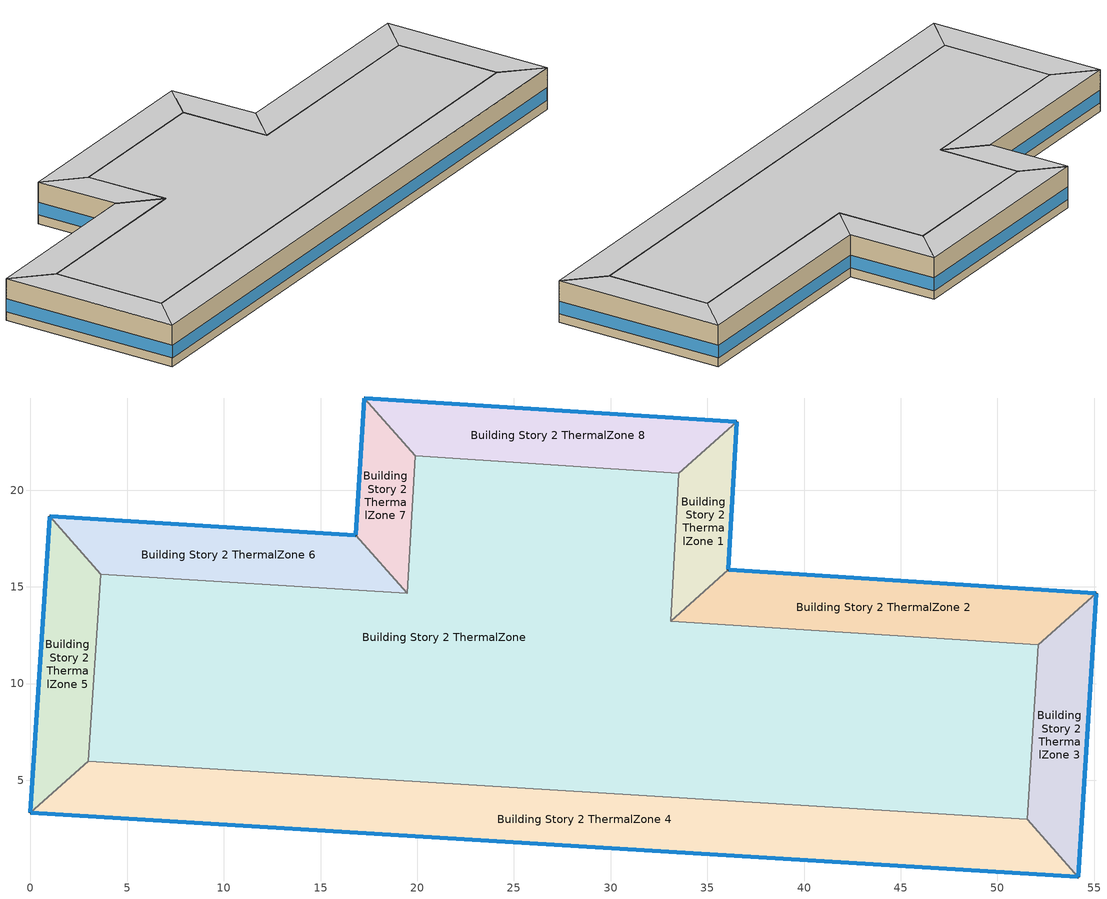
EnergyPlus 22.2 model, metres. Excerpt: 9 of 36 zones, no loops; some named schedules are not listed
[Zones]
Building Story 2 ThermalZone
 floor adiabatic (Typical Interior Ceiling): 33.52,20.89 33.1,13.23 52.1,12.02 51.53,3 3,5.98 3.65,15.65 19.48,14.66 19.9,21.77 z3.6
 wall adiabatic (Typical Interior Wall): 33.1,13.23 33.52,20.89 19.9,21.77 19.48,14.66 3.65,15.65 3,5.98 51.53,3 52.1,12.02 33.1,13.23 z3.6:7.2
 ceiling adiabatic (Typical Interior Floor): 19.9,21.77 19.48,14.66 3.65,15.65 3,5.98 51.53,3 52.1,12.02 33.1,13.23 33.52,20.89 z7.2
Building Story 2 ThermalZone 1
 floor adiabatic (Typical Interior Ceiling): 36.51,23.54 36.09,15.88 33.1,13.23 33.52,20.89 z3.6
 wall outside (Typical Insulated Steel Framed Exterior Wall R-12.99): 36.09,15.88 36.51,23.54 z3.6:7.2
 wall adiabatic (Typical Interior Wall): 36.51,23.54 33.52,20.89 33.1,13.23 36.09,15.88 z3.6:7.2
 window (U 0.55 SHGC 0.25): 36.09,15.91 36.51,23.52 z4.36:5.45
 ceiling adiabatic (Typical Interior Floor): 33.52,20.89 33.1,13.23 36.09,15.88 36.51,23.54 z7.2
Building Story 2 ThermalZone 2
 floor adiabatic (Typical Interior Ceiling): 36.09,15.88 55.1,14.66 52.1,12.02 33.1,13.23 z3.6
 wall outside (Typical Insulated Steel Framed Exterior Wall R-12.99): 55.1,14.66 36.09,15.88 z3.6:7.2
 wall adiabatic (Typical Interior Wall): 36.09,15.88 33.1,13.23 52.1,12.02 55.1,14.66 z3.6:7.2
 window (U 0.55 SHGC 0.25): 55.07,14.66 36.12,15.88 z4.36:5.44
 ceiling adiabatic (Typical Interior Floor): 33.1,13.23 52.1,12.02 55.1,14.66 36.09,15.88 z7.2
Building Story 2 ThermalZone 3
 floor adiabatic (Typical Interior Ceiling): 55.1,14.66 54.18,0 51.53,3 52.1,12.02 z3.6
 wall outside (Typical Insulated Steel Framed Exterior Wall R-12.99): 54.18,0 55.1,14.66 z3.6:7.2
 wall adiabatic (Typical Interior Wall): 55.1,14.66 52.1,12.02 51.53,3 54.18,0 z3.6:7.2
 window (U 0.55 SHGC 0.25): 54.18,0.03 55.1,14.63 z4.36:5.45
 ceiling adiabatic (Typical Interior Floor): 52.1,12.02 51.53,3 54.18,0 55.1,14.66 z7.2
Building Story 2 ThermalZone 4
 floor adiabatic (Typical Interior Ceiling): 54.18,0 0,3.33 3,5.98 51.53,3 z3.6
 wall outside (Typical Insulated Steel Framed Exterior Wall R-12.99): 0,3.33 54.18,0 z3.6:7.2
 wall adiabatic (Typical Interior Wall): 54.18,0 51.53,3 3,5.98 0,3.33 z3.6:7.2
 window (U 0.55 SHGC 0.25): 0.03,3.33 54.15,0 z4.36:5.44
 ceiling adiabatic (Typical Interior Floor): 51.53,3 3,5.98 0,3.33 54.18,0 z7.2
Building Story 2 ThermalZone 5
 floor adiabatic (Typical Interior Ceiling): 0,3.33 1,18.66 3.65,15.65 3,5.98 z3.6
 wall outside (Typical Insulated Steel Framed Exterior Wall R-12.99): 1,18.66 0,3.33 z3.6:7.2
 wall adiabatic (Typical Interior Wall): 0,3.33 3,5.98 3.65,15.65 1,18.66 z3.6:7.2
 window (U 0.55 SHGC 0.25): 1,18.63 0,3.36 z4.36:5.45
 ceiling adiabatic (Typical Interior Floor): 3,5.98 3.65,15.65 1,18.66 0,3.33 z7.2
Building Story 2 ThermalZone 6
 floor adiabatic (Typical Interior Ceiling): 1,18.66 16.83,17.66 19.48,14.66 3.65,15.65 z3.6
 wall outside (Typical Insulated Steel Framed Exterior Wall R-12.99): 16.83,17.66 1,18.66 z3.6:7.2
 wall adiabatic (Typical Interior Wall): 1,18.66 3.65,15.65 19.48,14.66 16.83,17.66 z3.6:7.2
 window (U 0.55 SHGC 0.25): 16.81,17.66 1.03,18.66 z4.36:5.45
 ceiling adiabatic (Typical Interior Ceiling): 3.65,15.65 19.48,14.66 16.83,17.66 1,18.66 z7.2
Building Story 2 ThermalZone 7
 floor adiabatic (Typical Interior Floor): 16.83,17.66 17.25,24.77 19.9,21.77 19.48,14.66 z3.6
 wall outside (Typical Insulated Steel Framed Exterior Wall R-12.99): 17.25,24.77 16.83,17.66 z3.6:7.2
 wall adiabatic (Typical Interior Wall): 16.83,17.66 19.48,14.66 19.9,21.77 17.25,24.77 z3.6:7.2
 window (U 0.55 SHGC 0.25): 17.25,24.74 16.83,17.68 z4.36:5.45
 ceiling adiabatic (Typical Interior Ceiling): 19.48,14.66 19.9,21.77 17.25,24.77 16.83,17.66 z7.2
Building Story 2 ThermalZone 8
 floor adiabatic (Typical Interior Floor): 17.25,24.77 36.51,23.54 33.52,20.89 19.9,21.77 z3.6
 wall outside (Typical Insulated Steel Framed Exterior Wall R-12.99): 36.51,23.54 17.25,24.77 z3.6:7.2
 wall adiabatic (Typical Interior Wall): 17.25,24.77 19.9,21.77 33.52,20.89 36.51,23.54 z3.6:7.2
 window (U 0.55 SHGC 0.25): 36.48,23.55 17.28,24.76 z4.36:5.44
 ceiling adiabatic (Typical Interior Ceiling): 19.9,21.77 33.52,20.89 36.51,23.54 17.25,24.77 z7.2
[Building]
bld_11: Terrain=City
[Site:Location]
Jack Northrop Fld H_CA_USA: Latitude {deg}=41.31223; Longitude {deg}=-105.583; Time Zone {hr}=-8; Elevation {m}=21
[Site:GroundTemperature:FCfactorMethod]
January Ground Temperature {C}=18.8; February Ground Temperature {C}=14.3; March Ground Temperature {C}=13.6; April Ground Temperature {C}=13.2; May Ground Temperature {C}=13.3; June Ground Temperature {C}=12.6; July Ground Temperature {C}=15.3; August Ground Temperature {C}=15.6; September Ground Temperature {C}=17.7; October Ground Temperature {C}=19.4; November Ground Temperature {C}=19.7; December Ground Temperature {C}=18.5
[Site:WaterMainsTemperature]
Calculation Method=Correlation; Annual Average Outdoor Air Temperature {C}=8.96667; Maximum Difference In Monthly Average Outdoor Air Temperatures {deltaC}=26.2
[SizingPeriod:DesignDay] Day of Month=21; Dry-Bulb Temperature Range Modifier Type=DefaultMultipliers; Humidity Condition Type=Wetbulb; Barometric Pressure {Pa}=98769; Rain Indicator=No; Snow Indicator=No; Daylight Saving Time Indicator=No; Begin Environment Reset Mode=FullResetAtBeginEnvironment
Name | Month | Day Type | Maximum Dry-Bulb Temperature {C} | Daily Dry-Bulb Temperature Range {deltaC} | Wetbulb or DewPoint at Maximum Dry-Bulb {C} | Wind Speed {m/s} | Wind Direction {deg} | Solar Model Indicator | ASHRAE Clear Sky Optical Depth for Beam Irradiance (taub) | ASHRAE Clear Sky Optical Depth for Diffuse Irradiance (taud) | Sky Clearness
Buffalo Niagara Intl Ap Ann Clg .4% Condns DB=>MWB 1 | 7 | SummerDesignDay | 30.3 | 9.3 | 21.8 | 5.7 | 240 | ASHRAETau | 0.462 | 2.001
Buffalo Niagara Intl Ap Ann Clg .4% Condns WB=>MDB 1 | 7 | SummerDesignDay | 27.8 | 9.3 | 23.8 | 5.7 | 240 | ASHRAETau | 0.462 | 2.001
Buffalo Niagara Intl Ap Ann Htg 99.6% Condns DB 1 | 1 | WinterDesignDay | -16.3 | 0 | -16.3 | 5.1 | 270 | ASHRAEClearSky |  |  | 0
[Material] Thermal Absorptance=0.9; Solar Absorptance=0.7
Name | Roughness | Thickness {m} | Conductivity {W/m-K} | Density {kg/m3} | Specific Heat {J/kg-K} | Visible Absorptance
100mm Normalweight concrete floor | MediumRough | 0.1016 | 2.31045 | 2322 | 832.557 | 0.7
25mm Stucco | Smooth | 0.0254 | 0.72 | 1856 | 840 | 0.7
5/8 in. Gypsum Board | MediumSmooth | 0.0159 | 0.16 | 800 | 1090 | 0.7
G01 13mm gypsum board | Smooth | 0.0127 | 0.160031 | 800.001 | 1090.73 | 0.5
Std Wood 6inch 1; Std Wood 6inch 2 | MediumSmooth | 0.15 | 0.12 | 540 | 1210 | 0.7
[Material:NoMass] Roughness=Smooth; Thermal Absorptance=0.9; Solar Absorptance=0.7
Name | Thermal Resistance {m2-K/W} | Visible Absorptance
CP02 CARPET PAD | 0.21648 | 0.8
Typical Insulation R-10.81 | 1.90342 | 0.7
[WindowMaterial:Gas]
Gap_1_W_0_0032: Gas Type=Air; Thickness {m}=0.0032
[WindowMaterial:Glazing] Optical Data Type=SpectralAverage; Infrared Transmittance at Normal Incidence=0; Back Side Infrared Hemispherical Emissivity=0.84; Conductivity {W/m-K}=1; Dirt Correction Factor for Solar and Visible Transmittance=1; Solar Diffusing=No
Name | Thickness {m} | Solar Transmittance at Normal Incidence | Front Side Solar Reflectance at Normal Incidence | Back Side Solar Reflectance at Normal Incidence | Visible Transmittance at Normal Incidence | Front Side Visible Reflectance at Normal Incidence | Back Side Visible Reflectance at Normal Incidence | Front Side Infrared Hemispherical Emissivity
Glass_2022F_LayerAvg | 0.0039 | 0.355897 | 0.394095 | 0.265645 | 0.677694 | 0.042734 | 0.05547 | 0.046
Glass_2175_LayerAvg | 0.0086 | 0.167758 | 0.217606 | 0.437978 | 0.416044 | 0.078729 | 0.10654 | 0.84
[Construction]
InteriorFurnishings 1: Std Wood 6inch 1
InteriorFurnishings 2: Std Wood 6inch 2
Typical Insulated Steel Framed Exterior Wall R-12.99: 25mm Stucco, 5/8 in. Gypsum Board, Typical Insulation R-10.81, 5/8 in. Gypsum Board
Typical Interior Ceiling: CP02 CARPET PAD, 100mm Normalweight concrete floor
Typical Interior Floor: 100mm Normalweight concrete floor, CP02 CARPET PAD
Typical Interior Wall: G01 13mm gypsum board, G01 13mm gypsum board
U 0.55 SHGC 0.25: Glass_2175_LayerAvg, Gap_1_W_0_0032, Glass_2022F_LayerAvg
[Zone] Multiplier=1; Part of Total Floor Area=Yes
Building Story 2 ThermalZone; Building Story 2 ThermalZone 1; Building Story 2 ThermalZone 2; Building Story 2 ThermalZone 3; Building Story 2 ThermalZone 4; Building Story 2 ThermalZone 5; Building Story 2 ThermalZone 6; Building Story 2 ThermalZone 7; Building Story 2 ThermalZone 8
[Space] Space Type=Story Mid Blended Space Type
Name | Zone
Building Story 2 Space | Building Story 2 ThermalZone
Building Story 2 Space 1 | Building Story 2 ThermalZone 1
Building Story 2 Space 2 | Building Story 2 ThermalZone 2
Building Story 2 Space 3 | Building Story 2 ThermalZone 3
Building Story 2 Space 4 | Building Story 2 ThermalZone 4
Building Story 2 Space 5 | Building Story 2 ThermalZone 5
Building Story 2 Space 6 | Building Story 2 ThermalZone 6
Building Story 2 Space 7 | Building Story 2 ThermalZone 7
Building Story 2 Space 8 | Building Story 2 ThermalZone 8
[SpaceList]
Story Mid Blended Space Type: Building Story 2 Space 6, Building Story 2 Space 8, Building Story 2 Space 3, Building Story 2 Space 5, Building Story 2 Space, Building Story 2 Space 4, Building Story 2 Space 2, Building Story 2 Space 1, Building Story 2 Space 7
[InternalMass]
Name | Construction | Zone or ZoneList | Space or SpaceList | Surface Area {m2}
Building Story 2 Space 6 SecondarySchool Classroom A  - Story Mid Mass; Building Story 2 Space 6 SecondarySchool Classroom C  - Story Mid Mass | InteriorFurnishings 1 | Building Story 2 ThermalZone 6 | Building Story 2 Space 6 | 17.9347
Building Story 2 Space 8 SecondarySchool Classroom A  - Story Mid Mass; Building Story 2 Space 8 SecondarySchool Classroom C  - Story Mid Mass | InteriorFurnishings 1 | Building Story 2 ThermalZone 8 | Building Story 2 Space 8 | 18.6474
Building Story 2 Space 3 SecondarySchool Classroom A  - Story Mid Mass; Building Story 2 Space 3 SecondarySchool Classroom C  - Story Mid Mass | InteriorFurnishings 1 | Building Story 2 ThermalZone 3 | Building Story 2 Space 3 | 13.4235
Building Story 2 Space 5 SecondarySchool Classroom A  - Story Mid Mass; Building Story 2 Space 5 SecondarySchool Classroom C  - Story Mid Mass | InteriorFurnishings 1 | Building Story 2 ThermalZone 5 | Building Story 2 Space 5 | 14.1629
Building Story 2 Space SecondarySchool Classroom A  - Story Mid Mass; Building Story 2 Space SecondarySchool Classroom C  - Story Mid Mass | InteriorFurnishings 1 | Building Story 2 ThermalZone | Building Story 2 Space | 222.185
Building Story 2 Space 4 SecondarySchool Classroom A  - Story Mid Mass; Building Story 2 Space 4 SecondarySchool Classroom C  - Story Mid Mass | InteriorFurnishings 1 | Building Story 2 ThermalZone 4 | Building Story 2 Space 4 | 58.1408
Building Story 2 Space 2 SecondarySchool Classroom A  - Story Mid Mass; Building Story 2 Space 2 SecondarySchool Classroom C  - Story Mid Mass | InteriorFurnishings 1 | Building Story 2 ThermalZone 2 | Building Story 2 Space 2 | 21.5855
Building Story 2 Space 1 SecondarySchool Classroom A  - Story Mid Mass; Building Story 2 Space 1 SecondarySchool Classroom C  - Story Mid Mass | InteriorFurnishings 1 | Building Story 2 ThermalZone 1 | Building Story 2 Space 1 | 8.717
Building Story 2 Space 7 SecondarySchool Classroom A  - Story Mid Mass; Building Story 2 Space 7 SecondarySchool Classroom C  - Story Mid Mass | InteriorFurnishings 1 | Building Story 2 ThermalZone 7 | Building Story 2 Space 7 | 8.03358
Building Story 2 Space 6 SecondarySchool Classroom A end_a - Story Mid Mass; Building Story 2 Space 6 SecondarySchool Classroom C end_a - Story Mid Mass | InteriorFurnishings 1 | Building Story 2 ThermalZone 6 | Building Story 2 Space 6 | 3.1739
Building Story 2 Space 8 SecondarySchool Classroom A end_a - Story Mid Mass; Building Story 2 Space 8 SecondarySchool Classroom C end_a - Story Mid Mass | InteriorFurnishings 1 | Building Story 2 ThermalZone 8 | Building Story 2 Space 8 | 3.30004
Building Story 2 Space 3 SecondarySchool Classroom A end_a - Story Mid Mass; Building Story 2 Space 3 SecondarySchool Classroom C end_a - Story Mid Mass | InteriorFurnishings 1 | Building Story 2 ThermalZone 3 | Building Story 2 Space 3 | 2.37556
Building Story 2 Space 5 SecondarySchool Classroom A end_a - Story Mid Mass; Building Story 2 Space 5 SecondarySchool Classroom C end_a - Story Mid Mass | InteriorFurnishings 1 | Building Story 2 ThermalZone 5 | Building Story 2 Space 5 | 2.50641
Building Story 2 Space SecondarySchool Classroom A end_a - Story Mid Mass; Building Story 2 Space SecondarySchool Classroom C end_a - Story Mid Mass | InteriorFurnishings 1 | Building Story 2 ThermalZone | Building Story 2 Space | 39.3201
Building Story 2 Space 4 SecondarySchool Classroom A end_a - Story Mid Mass; Building Story 2 Space 4 SecondarySchool Classroom C end_a - Story Mid Mass | InteriorFurnishings 1 | Building Story 2 ThermalZone 4 | Building Story 2 Space 4 | 10.2892
Building Story 2 Space 2 SecondarySchool Classroom A end_a - Story Mid Mass; Building Story 2 Space 2 SecondarySchool Classroom C end_a - Story Mid Mass | InteriorFurnishings 1 | Building Story 2 ThermalZone 2 | Building Story 2 Space 2 | 3.82
Building Story 2 Space 1 SecondarySchool Classroom A end_a - Story Mid Mass; Building Story 2 Space 1 SecondarySchool Classroom C end_a - Story Mid Mass | InteriorFurnishings 1 | Building Story 2 ThermalZone 1 | Building Story 2 Space 1 | 1.54265
Building Story 2 Space 7 SecondarySchool Classroom A end_a - Story Mid Mass; Building Story 2 Space 7 SecondarySchool Classroom C end_a - Story Mid Mass | InteriorFurnishings 1 | Building Story 2 ThermalZone 7 | Building Story 2 Space 7 | 1.42171
Building Story 2 Space 6 SecondarySchool Corridor B  - Story Mid Mass | InteriorFurnishings 1 | Building Story 2 ThermalZone 6 | Building Story 2 Space 6 | 25.289
Building Story 2 Space 8 SecondarySchool Corridor B  - Story Mid Mass | InteriorFurnishings 1 | Building Story 2 ThermalZone 8 | Building Story 2 Space 8 | 26.294
Building Story 2 Space 3 SecondarySchool Corridor B  - Story Mid Mass | InteriorFurnishings 1 | Building Story 2 ThermalZone 3 | Building Story 2 Space 3 | 18.9279
Building Story 2 Space 5 SecondarySchool Corridor B  - Story Mid Mass | InteriorFurnishings 1 | Building Story 2 ThermalZone 5 | Building Story 2 Space 5 | 19.9705
Building Story 2 Space SecondarySchool Corridor B  - Story Mid Mass | InteriorFurnishings 1 | Building Story 2 ThermalZone | Building Story 2 Space | 313.294
Building Story 2 Space 4 SecondarySchool Corridor B  - Story Mid Mass | InteriorFurnishings 1 | Building Story 2 ThermalZone 4 | Building Story 2 Space 4 | 81.9822
Building Story 2 Space 2 SecondarySchool Corridor B  - Story Mid Mass | InteriorFurnishings 1 | Building Story 2 ThermalZone 2 | Building Story 2 Space 2 | 30.4369
Building Story 2 Space 1 SecondarySchool Corridor B  - Story Mid Mass | InteriorFurnishings 1 | Building Story 2 ThermalZone 1 | Building Story 2 Space 1 | 12.2915
Building Story 2 Space 7 SecondarySchool Corridor B  - Story Mid Mass | InteriorFurnishings 1 | Building Story 2 ThermalZone 7 | Building Story 2 Space 7 | 11.3278
Building Story 2 Space 6 SecondarySchool Corridor B end_a - Story Mid Mass | InteriorFurnishings 1 | Building Story 2 ThermalZone 6 | Building Story 2 Space 6 | 4.4754
Building Story 2 Space 8 SecondarySchool Corridor B end_a - Story Mid Mass | InteriorFurnishings 1 | Building Story 2 ThermalZone 8 | Building Story 2 Space 8 | 4.65327
Building Story 2 Space 3 SecondarySchool Corridor B end_a - Story Mid Mass | InteriorFurnishings 1 | Building Story 2 ThermalZone 3 | Building Story 2 Space 3 | 3.34968
Building Story 2 Space 5 SecondarySchool Corridor B end_a - Story Mid Mass | InteriorFurnishings 1 | Building Story 2 ThermalZone 5 | Building Story 2 Space 5 | 3.53419
Building Story 2 Space SecondarySchool Corridor B end_a - Story Mid Mass | InteriorFurnishings 1 | Building Story 2 ThermalZone | Building Story 2 Space | 55.4438
Building Story 2 Space 4 SecondarySchool Corridor B end_a - Story Mid Mass | InteriorFurnishings 1 | Building Story 2 ThermalZone 4 | Building Story 2 Space 4 | 14.5084
Building Story 2 Space 2 SecondarySchool Corridor B end_a - Story Mid Mass | InteriorFurnishings 1 | Building Story 2 ThermalZone 2 | Building Story 2 Space 2 | 5.38644
Building Story 2 Space 1 SecondarySchool Corridor B end_a - Story Mid Mass | InteriorFurnishings 1 | Building Story 2 ThermalZone 1 | Building Story 2 Space 1 | 2.17523
Building Story 2 Space 7 SecondarySchool Corridor B end_a - Story Mid Mass | InteriorFurnishings 1 | Building Story 2 ThermalZone 7 | Building Story 2 Space 7 | 2.00469
Building Story 2 Space 6 SecondarySchool Gym A  - Story Mid Mass; Building Story 2 Space 6 SecondarySchool Gym C  - Story Mid Mass | InteriorFurnishings 1 | Building Story 2 ThermalZone 6 | Building Story 2 Space 6 | 1.25077
Building Story 2 Space 8 SecondarySchool Gym A  - Story Mid Mass; Building Story 2 Space 8 SecondarySchool Gym C  - Story Mid Mass | InteriorFurnishings 1 | Building Story 2 ThermalZone 8 | Building Story 2 Space 8 | 1.30048
Building Story 2 Space 3 SecondarySchool Gym A  - Story Mid Mass; Building Story 2 Space 3 SecondarySchool Gym C  - Story Mid Mass | InteriorFurnishings 1 | Building Story 2 ThermalZone 3 | Building Story 2 Space 3 | 0.936157
Building Story 2 Space 5 SecondarySchool Gym A  - Story Mid Mass; Building Story 2 Space 5 SecondarySchool Gym C  - Story Mid Mass | InteriorFurnishings 1 | Building Story 2 ThermalZone 5 | Building Story 2 Space 5 | 0.987722
Building Story 2 Space SecondarySchool Gym A  - Story Mid Mass; Building Story 2 Space SecondarySchool Gym C  - Story Mid Mass | InteriorFurnishings 1 | Building Story 2 ThermalZone | Building Story 2 Space | 15.4952
Building Story 2 Space 4 SecondarySchool Gym A  - Story Mid Mass; Building Story 2 Space 4 SecondarySchool Gym C  - Story Mid Mass | InteriorFurnishings 1 | Building Story 2 ThermalZone 4 | Building Story 2 Space 4 | 4.05476
Building Story 2 Space 2 SecondarySchool Gym A  - Story Mid Mass; Building Story 2 Space 2 SecondarySchool Gym C  - Story Mid Mass | InteriorFurnishings 1 | Building Story 2 ThermalZone 2 | Building Story 2 Space 2 | 1.50538
Building Story 2 Space 1 SecondarySchool Gym A  - Story Mid Mass; Building Story 2 Space 1 SecondarySchool Gym C  - Story Mid Mass | InteriorFurnishings 1 | Building Story 2 ThermalZone 1 | Building Story 2 Space 1 | 0.607927
Building Story 2 Space 7 SecondarySchool Gym A  - Story Mid Mass; Building Story 2 Space 7 SecondarySchool Gym C  - Story Mid Mass | InteriorFurnishings 1 | Building Story 2 ThermalZone 7 | Building Story 2 Space 7 | 0.560265
Building Story 2 Space 6 SecondarySchool Gym A end_b - Story Mid Mass; Building Story 2 Space 6 SecondarySchool Gym C end_b - Story Mid Mass | InteriorFurnishings 1 | Building Story 2 ThermalZone 6 | Building Story 2 Space 6 | 1.95853
Building Story 2 Space 8 SecondarySchool Gym A end_b - Story Mid Mass; Building Story 2 Space 8 SecondarySchool Gym C end_b - Story Mid Mass | InteriorFurnishings 1 | Building Story 2 ThermalZone 8 | Building Story 2 Space 8 | 2.03637
Building Story 2 Space 3 SecondarySchool Gym A end_b - Story Mid Mass; Building Story 2 Space 3 SecondarySchool Gym C end_b - Story Mid Mass | InteriorFurnishings 1 | Building Story 2 ThermalZone 3 | Building Story 2 Space 3 | 1.46589
Building Story 2 Space 5 SecondarySchool Gym A end_b - Story Mid Mass; Building Story 2 Space 5 SecondarySchool Gym C end_b - Story Mid Mass | InteriorFurnishings 1 | Building Story 2 ThermalZone 5 | Building Story 2 Space 5 | 1.54663
Building Story 2 Space SecondarySchool Gym A end_b - Story Mid Mass; Building Story 2 Space SecondarySchool Gym C end_b - Story Mid Mass | InteriorFurnishings 1 | Building Story 2 ThermalZone | Building Story 2 Space | 24.2634
Building Story 2 Space 4 SecondarySchool Gym A end_b - Story Mid Mass; Building Story 2 Space 4 SecondarySchool Gym C end_b - Story Mid Mass | InteriorFurnishings 1 | Building Story 2 ThermalZone 4 | Building Story 2 Space 4 | 6.34919
Building Story 2 Space 2 SecondarySchool Gym A end_b - Story Mid Mass; Building Story 2 Space 2 SecondarySchool Gym C end_b - Story Mid Mass | InteriorFurnishings 1 | Building Story 2 ThermalZone 2 | Building Story 2 Space 2 | 2.35722
Building Story 2 Space 1 SecondarySchool Gym A end_b - Story Mid Mass; Building Story 2 Space 1 SecondarySchool Gym C end_b - Story Mid Mass | InteriorFurnishings 1 | Building Story 2 ThermalZone 1 | Building Story 2 Space 1 | 0.951928
Building Story 2 Space 7 SecondarySchool Gym A end_b - Story Mid Mass; Building Story 2 Space 7 SecondarySchool Gym C end_b - Story Mid Mass | InteriorFurnishings 1 | Building Story 2 ThermalZone 7 | Building Story 2 Space 7 | 0.877296
Building Story 2 Space 6 SecondarySchool Gym B  - Story Mid Mass | InteriorFurnishings 1 | Building Story 2 ThermalZone 6 | Building Story 2 Space 6 | 4.41045
Building Story 2 Space 8 SecondarySchool Gym B  - Story Mid Mass | InteriorFurnishings 1 | Building Story 2 ThermalZone 8 | Building Story 2 Space 8 | 4.58573
Building Story 2 Space 3 SecondarySchool Gym B  - Story Mid Mass | InteriorFurnishings 1 | Building Story 2 ThermalZone 3 | Building Story 2 Space 3 | 3.30107
Building Story 2 Space 5 SecondarySchool Gym B  - Story Mid Mass | InteriorFurnishings 1 | Building Story 2 ThermalZone 5 | Building Story 2 Space 5 | 3.4829
Building Story 2 Space SecondarySchool Gym B  - Story Mid Mass | InteriorFurnishings 1 | Building Story 2 ThermalZone | Building Story 2 Space | 54.6392
Building Story 2 Space 4 SecondarySchool Gym B  - Story Mid Mass | InteriorFurnishings 1 | Building Story 2 ThermalZone 4 | Building Story 2 Space 4 | 14.2979
Building Story 2 Space 2 SecondarySchool Gym B  - Story Mid Mass | InteriorFurnishings 1 | Building Story 2 ThermalZone 2 | Building Story 2 Space 2 | 5.30827
Building Story 2 Space 1 SecondarySchool Gym B  - Story Mid Mass | InteriorFurnishings 1 | Building Story 2 ThermalZone 1 | Building Story 2 Space 1 | 2.14367
Building Story 2 Space 7 SecondarySchool Gym B  - Story Mid Mass | InteriorFurnishings 1 | Building Story 2 ThermalZone 7 | Building Story 2 Space 7 | 1.9756
Building Story 2 Space 6 SecondarySchool Gym B end_b - Story Mid Mass | InteriorFurnishings 1 | Building Story 2 ThermalZone 6 | Building Story 2 Space 6 | 6.90615
Building Story 2 Space 8 SecondarySchool Gym B end_b - Story Mid Mass | InteriorFurnishings 1 | Building Story 2 ThermalZone 8 | Building Story 2 Space 8 | 7.18062
Building Story 2 Space 3 SecondarySchool Gym B end_b - Story Mid Mass | InteriorFurnishings 1 | Building Story 2 ThermalZone 3 | Building Story 2 Space 3 | 5.16901
Building Story 2 Space 5 SecondarySchool Gym B end_b - Story Mid Mass | InteriorFurnishings 1 | Building Story 2 ThermalZone 5 | Building Story 2 Space 5 | 5.45373
Building Story 2 Space SecondarySchool Gym B end_b - Story Mid Mass | InteriorFurnishings 1 | Building Story 2 ThermalZone | Building Story 2 Space | 85.5573
Building Story 2 Space 4 SecondarySchool Gym B end_b - Story Mid Mass | InteriorFurnishings 1 | Building Story 2 ThermalZone 4 | Building Story 2 Space 4 | 22.3885
Building Story 2 Space 2 SecondarySchool Gym B end_b - Story Mid Mass | InteriorFurnishings 1 | Building Story 2 ThermalZone 2 | Building Story 2 Space 2 | 8.312
Building Story 2 Space 1 SecondarySchool Gym B end_b - Story Mid Mass | InteriorFurnishings 1 | Building Story 2 ThermalZone 1 | Building Story 2 Space 1 | 3.35668
Building Story 2 Space 7 SecondarySchool Gym B end_b - Story Mid Mass | InteriorFurnishings 1 | Building Story 2 ThermalZone 7 | Building Story 2 Space 7 | 3.09351
Building Story 2 Space Mass | InteriorFurnishings 2 | Building Story 2 ThermalZone | Building Story 2 Space | 1111.46
Building Story 2 Space 1 Mass | InteriorFurnishings 2 | Building Story 2 ThermalZone 1 | Building Story 2 Space 1 | 43.6061
Building Story 2 Space 2 Mass | InteriorFurnishings 2 | Building Story 2 ThermalZone 2 | Building Story 2 Space 2 | 107.98
Building Story 2 Space 3 Mass | InteriorFurnishings 2 | Building Story 2 ThermalZone 3 | Building Story 2 Space 3 | 67.1498
Building Story 2 Space 4 Mass | InteriorFurnishings 2 | Building Story 2 ThermalZone 4 | Building Story 2 Space 4 | 290.845
Building Story 2 Space 5 Mass | InteriorFurnishings 2 | Building Story 2 ThermalZone 5 | Building Story 2 Space 5 | 70.8486
Building Story 2 Space 6 Mass | InteriorFurnishings 2 | Building Story 2 ThermalZone 6 | Building Story 2 Space 6 | 89.7167
Building Story 2 Space 7 Mass | InteriorFurnishings 2 | Building Story 2 ThermalZone 7 | Building Story 2 Space 7 | 40.1873
Building Story 2 Space 8 Mass | InteriorFurnishings 2 | Building Story 2 ThermalZone 8 | Building Story 2 Space 8 | 93.2823
[Lights] Zone or ZoneList or Space or SpaceList=Story Mid Blended Space Type; Design Level Calculation Method=Watts/Area; Return Air Fraction=0; Fraction Radiant=0.37; Fraction Visible=0.2; Fraction Replaceable=1
Name | Schedule | Watts per Zone Floor Area {W/m2}
SecondarySchool Classroom Lights 1 | SchoolSecondary BLDG_LIGHT_CLASSROOM_SCH_2013 | 6.28069
SecondarySchool Corridor Lights 1 | SchoolSecondary BLDG_LIGHT_CORRIDOR_SCH_2013 | 2.35688
SecondarySchool Gym Lights 2 | SchoolSecondary BLDG_LIGHT_GYM_SCH_2013 | 1.53202
[People] Zone or ZoneList or Space or SpaceList=Story Mid Blended Space Type; Number of People Calculation Method=People/Area; Fraction Radiant=0.3; Activity Level Schedule=SchoolSecondary ACTIVITY_SCH; Enable ASHRAE 55 Comfort Warnings=Yes; Mean Radiant Temperature Calculation Type=ZoneAveraged; Work Efficiency Schedule=Work Efficiency Schedule; Clothing Insulation Schedule=Clothing Schedule; Air Velocity Schedule=Air Velocity Schedule; Thermal Comfort Model 1 Type=Fanger
Name | Number of People Schedule | People per Floor Area {person/m2}
SecondarySchool Classroom People 1 | SchoolSecondary BLDG_OCC_SCH | 0.177277
SecondarySchool Gym People 2 | SchoolSecondary BLDG_OCC_SCH_Gym | 0.0638343
[ElectricEquipment] Zone or ZoneList or Space or SpaceList=Story Mid Blended Space Type; Schedule=SchoolSecondary BLDG_EQUIP_SCH_2013; Design Level Calculation Method=Watts/Area; Fraction Latent=0; Fraction Radiant=0.5; Fraction Lost=0
Name | Watts per Zone Floor Area {W/m2}
SecondarySchool Classroom Elec Equip 1 | 4.70545
SecondarySchool Corridor Elec Equip 1 | 1.32128
SecondarySchool Gym Elec Equip 2 | 0.978793
[ZoneInfiltration:DesignFlowRate] Zone or ZoneList or Space or SpaceList=Story Mid Blended Space Type; Schedule=Always On Discrete; Design Flow Rate Calculation Method=Flow/ExteriorArea; Constant Term Coefficient=0; Temperature Term Coefficient=0; Velocity Term Coefficient=0.224; Velocity Squared Term Coefficient=0
Name | Flow Rate per Exterior Surface Area {m3/s-m2}
SecondarySchool Classroom A  - Story Mid Infiltration; SecondarySchool Classroom C  - Story Mid Infiltration | 0.00011648
SecondarySchool Classroom A end_a - Story Mid Infiltration; SecondarySchool Classroom C end_a - Story Mid Infiltration | 5.4019e-05
SecondarySchool Corridor B end_a - Story Mid Infiltration | 4.71038e-05
SecondarySchool Gym A  - Story Mid Infiltration; SecondarySchool Gym C  - Story Mid Infiltration | 1.31644e-05
SecondarySchool Gym A end_b - Story Mid Infiltration; SecondarySchool Gym C end_b - Story Mid Infiltration | 4.12272e-05
SecondarySchool Gym B end_b - Story Mid Infiltration | 7.26875e-05
[Daylighting:Controls] Lighting Control Type=Stepped; Minimum Input Power Fraction for Continuous or ContinuousOff Dimming Control=0.3; Minimum Light Output Fraction for Continuous or ContinuousOff Dimming Control=0.2; Number of Stepped Control Steps=3; Probability Lighting will be Reset When Needed in Manual Stepped Control=1; Glare Calculation Azimuth Angle of View Direction Clockwise from Zone y-Axis {deg}=-0; Maximum Allowable Discomfort Glare Index=22; Illuminance Setpoint at Reference Point 1 {lux}=215; Illuminance Setpoint at Reference Point 2 {lux}=215
Name | Zone or Space | Glare Calculation Daylighting Reference Point | Daylighting Reference Point Name 1 | Fraction of Lights Controlled by Reference Point 1 | Daylighting Reference Point Name 2 | Fraction of Lights Controlled by Reference Point 2
Building Story 2 ThermalZone 2 DaylightingControls | Building Story 2 ThermalZone 2 | Building Story 2 Space 2 Daylt Sensor 1 | Building Story 2 Space 2 Daylt Sensor 1 | 0.643 | Building Story 2 Space 2 Daylt Sensor 2 | 0.323
Building Story 2 ThermalZone 3 DaylightingControls | Building Story 2 ThermalZone 3 | Building Story 2 Space 3 Daylt Sensor 1 | Building Story 2 Space 3 Daylt Sensor 1 | 0.706 | Building Story 2 Space 3 Daylt Sensor 2 | 0.293
Building Story 2 ThermalZone 4 DaylightingControls | Building Story 2 ThermalZone 4 | Building Story 2 Space 4 Daylt Sensor 1 | Building Story 2 Space 4 Daylt Sensor 1 | 0.665 | Building Story 2 Space 4 Daylt Sensor 2 | 0.334
Building Story 2 ThermalZone 5 DaylightingControls | Building Story 2 ThermalZone 5 | Building Story 2 Space 5 Daylt Sensor 1 | Building Story 2 Space 5 Daylt Sensor 1 | 0.704 | Building Story 2 Space 5 Daylt Sensor 2 | 0.295
Building Story 2 ThermalZone 6 DaylightingControls | Building Story 2 ThermalZone 6 | Building Story 2 Space 6 Daylt Sensor 1 | Building Story 2 Space 6 Daylt Sensor 1 | 0.642 | Building Story 2 Space 6 Daylt Sensor 2 | 0.316
Building Story 2 ThermalZone 8 DaylightingControls | Building Story 2 ThermalZone 8 | Building Story 2 Space 8 Daylt Sensor 1 | Building Story 2 Space 8 Daylt Sensor 1 | 0.691 | Building Story 2 Space 8 Daylt Sensor 2 | 0.308
[Exterior:Lights] Control Option=AstronomicalClock
Name | Schedule | Design Level {W}
Building Facades | Schedule Ruleset 1 | 621.697
Main Entries | Schedule Ruleset 2 | 240
Other Doors | Schedule Ruleset 2 | 187.172
Parking Areas and Drives | Schedule Ruleset 2 | 3937.76
[Schedule:Week:Daily]
SchoolSecondary BLDG_LIGHT_CLASSROOM_SCH_2013 Week Rule - Jan1-Jan3: SchoolSecondary BLDG_LIGHT_CLASSROOM_SCH_2013 Wkdy Day, SchoolSecondary BLDG_LIGHT_CLASSROOM_SCH_2013 Wkdy Day, SchoolSecondary BLDG_LIGHT_CLASSROOM_SCH_2013 Wkdy Day, SchoolSecondary BLDG_LIGHT_CLASSROOM_SCH_2013 Wkdy Day, SchoolSecondary BLDG_LIGHT_CLASSROOM_SCH_2013 Wkdy Day, SchoolSecondary BLDG_LIGHT_CLASSROOM_SCH_2013 Wkdy Day, SchoolSecondary BLDG_LIGHT_CLASSROOM_SCH_2013 Wknd Day, SchoolSecondary BLDG_LIGHT_CLASSROOM_SCH_2013 Default, SchoolSecondary BLDG_LIGHT_CLASSROOM_SCH_2013 Summer Design Day, SchoolSecondary BLDG_LIGHT_CLASSROOM_SCH_2013 Winter Design Day, SchoolSecondary BLDG_LIGHT_CLASSROOM_SCH_2013 Default, SchoolSecondary BLDG_LIGHT_CLASSROOM_SCH_2013 Default
SchoolSecondary BLDG_LIGHT_CLASSROOM_SCH_2013 Week Rule - Jan4-Jun27: SchoolSecondary BLDG_LIGHT_CLASSROOM_SCH_2013 Wknd Day, SchoolSecondary BLDG_LIGHT_CLASSROOM_SCH_2013 Wkdy Day, SchoolSecondary BLDG_LIGHT_CLASSROOM_SCH_2013 Wkdy Day, SchoolSecondary BLDG_LIGHT_CLASSROOM_SCH_2013 Wkdy Day, SchoolSecondary BLDG_LIGHT_CLASSROOM_SCH_2013 Wkdy Day, SchoolSecondary BLDG_LIGHT_CLASSROOM_SCH_2013 Wkdy Day, SchoolSecondary BLDG_LIGHT_CLASSROOM_SCH_2013 Wknd Day, SchoolSecondary BLDG_LIGHT_CLASSROOM_SCH_2013 Default, SchoolSecondary BLDG_LIGHT_CLASSROOM_SCH_2013 Summer Design Day, SchoolSecondary BLDG_LIGHT_CLASSROOM_SCH_2013 Winter Design Day, SchoolSecondary BLDG_LIGHT_CLASSROOM_SCH_2013 Default, SchoolSecondary BLDG_LIGHT_CLASSROOM_SCH_2013 Default
SchoolSecondary BLDG_LIGHT_CLASSROOM_SCH_2013 Week Rule - Jun28-Jul4: SchoolSecondary BLDG_LIGHT_CLASSROOM_SCH_2013 Wknd Day, SchoolSecondary BLDG_LIGHT_CLASSROOM_SCH_2013 Wkdy Day, SchoolSecondary BLDG_LIGHT_CLASSROOM_SCH_2013 Wkdy Day, SchoolSecondary BLDG_LIGHT_CLASSROOM_SCH_2013 Wkdy Day 1, SchoolSecondary BLDG_LIGHT_CLASSROOM_SCH_2013 Wkdy Day 1, SchoolSecondary BLDG_LIGHT_CLASSROOM_SCH_2013 Wkdy Day 1, SchoolSecondary BLDG_LIGHT_CLASSROOM_SCH_2013 Wknd Day 1, SchoolSecondary BLDG_LIGHT_CLASSROOM_SCH_2013 Default, SchoolSecondary BLDG_LIGHT_CLASSROOM_SCH_2013 Summer Design Day, SchoolSecondary BLDG_LIGHT_CLASSROOM_SCH_2013 Winter Design Day, SchoolSecondary BLDG_LIGHT_CLASSROOM_SCH_2013 Default, SchoolSecondary BLDG_LIGHT_CLASSROOM_SCH_2013 Default
SchoolSecondary BLDG_LIGHT_CLASSROOM_SCH_2013 Week Rule - Jul5-Aug29: SchoolSecondary BLDG_LIGHT_CLASSROOM_SCH_2013 Wknd Day 1, SchoolSecondary BLDG_LIGHT_CLASSROOM_SCH_2013 Wkdy Day 1, SchoolSecondary BLDG_LIGHT_CLASSROOM_SCH_2013 Wkdy Day 1, SchoolSecondary BLDG_LIGHT_CLASSROOM_SCH_2013 Wkdy Day 1, SchoolSecondary BLDG_LIGHT_CLASSROOM_SCH_2013 Wkdy Day 1, SchoolSecondary BLDG_LIGHT_CLASSROOM_SCH_2013 Wkdy Day 1, SchoolSecondary BLDG_LIGHT_CLASSROOM_SCH_2013 Wknd Day 1, SchoolSecondary BLDG_LIGHT_CLASSROOM_SCH_2013 Default, SchoolSecondary BLDG_LIGHT_CLASSROOM_SCH_2013 Summer Design Day, SchoolSecondary BLDG_LIGHT_CLASSROOM_SCH_2013 Winter Design Day, SchoolSecondary BLDG_LIGHT_CLASSROOM_SCH_2013 Default, SchoolSecondary BLDG_LIGHT_CLASSROOM_SCH_2013 Default
SchoolSecondary BLDG_LIGHT_CLASSROOM_SCH_2013 Week Rule - Aug30-Sep5: SchoolSecondary BLDG_LIGHT_CLASSROOM_SCH_2013 Wknd Day 1, SchoolSecondary BLDG_LIGHT_CLASSROOM_SCH_2013 Wkdy Day 1, SchoolSecondary BLDG_LIGHT_CLASSROOM_SCH_2013 Wkdy Day 2, SchoolSecondary BLDG_LIGHT_CLASSROOM_SCH_2013 Wkdy Day 2, SchoolSecondary BLDG_LIGHT_CLASSROOM_SCH_2013 Wkdy Day 2, SchoolSecondary BLDG_LIGHT_CLASSROOM_SCH_2013 Wkdy Day 2, SchoolSecondary BLDG_LIGHT_CLASSROOM_SCH_2013 Default, SchoolSecondary BLDG_LIGHT_CLASSROOM_SCH_2013 Default, SchoolSecondary BLDG_LIGHT_CLASSROOM_SCH_2013 Summer Design Day, SchoolSecondary BLDG_LIGHT_CLASSROOM_SCH_2013 Winter Design Day, SchoolSecondary BLDG_LIGHT_CLASSROOM_SCH_2013 Default, SchoolSecondary BLDG_LIGHT_CLASSROOM_SCH_2013 Default
SchoolSecondary BLDG_LIGHT_CLASSROOM_SCH_2013 Week Rule - Sep6-Dec31: SchoolSecondary BLDG_LIGHT_CLASSROOM_SCH_2013 Default, SchoolSecondary BLDG_LIGHT_CLASSROOM_SCH_2013 Wkdy Day 2, SchoolSecondary BLDG_LIGHT_CLASSROOM_SCH_2013 Wkdy Day 2, SchoolSecondary BLDG_LIGHT_CLASSROOM_SCH_2013 Wkdy Day 2, SchoolSecondary BLDG_LIGHT_CLASSROOM_SCH_2013 Wkdy Day 2, SchoolSecondary BLDG_LIGHT_CLASSROOM_SCH_2013 Wkdy Day 2, SchoolSecondary BLDG_LIGHT_CLASSROOM_SCH_2013 Default, SchoolSecondary BLDG_LIGHT_CLASSROOM_SCH_2013 Default, SchoolSecondary BLDG_LIGHT_CLASSROOM_SCH_2013 Summer Design Day, SchoolSecondary BLDG_LIGHT_CLASSROOM_SCH_2013 Winter Design Day, SchoolSecondary BLDG_LIGHT_CLASSROOM_SCH_2013 Default, SchoolSecondary BLDG_LIGHT_CLASSROOM_SCH_2013 Default
SchoolSecondary BLDG_LIGHT_GYM_SCH_2013 Week Rule - Jan1-Jan3: SchoolSecondary BLDG_LIGHT_GYM_SCH_2013 Wkdy Day, SchoolSecondary BLDG_LIGHT_GYM_SCH_2013 Wkdy Day, SchoolSecondary BLDG_LIGHT_GYM_SCH_2013 Wkdy Day, SchoolSecondary BLDG_LIGHT_GYM_SCH_2013 Wkdy Day, SchoolSecondary BLDG_LIGHT_GYM_SCH_2013 Wkdy Day, SchoolSecondary BLDG_LIGHT_GYM_SCH_2013 Wkdy Day, SchoolSecondary BLDG_LIGHT_GYM_SCH_2013 Wknd Day, SchoolSecondary BLDG_LIGHT_GYM_SCH_2013 Default, SchoolSecondary BLDG_LIGHT_GYM_SCH_2013 Summer Design Day, SchoolSecondary BLDG_LIGHT_GYM_SCH_2013 Winter Design Day, SchoolSecondary BLDG_LIGHT_GYM_SCH_2013 Default, SchoolSecondary BLDG_LIGHT_GYM_SCH_2013 Default
SchoolSecondary BLDG_LIGHT_GYM_SCH_2013 Week Rule - Jan4-Jun27: SchoolSecondary BLDG_LIGHT_GYM_SCH_2013 Wknd Day, SchoolSecondary BLDG_LIGHT_GYM_SCH_2013 Wkdy Day, SchoolSecondary BLDG_LIGHT_GYM_SCH_2013 Wkdy Day, SchoolSecondary BLDG_LIGHT_GYM_SCH_2013 Wkdy Day, SchoolSecondary BLDG_LIGHT_GYM_SCH_2013 Wkdy Day, SchoolSecondary BLDG_LIGHT_GYM_SCH_2013 Wkdy Day, SchoolSecondary BLDG_LIGHT_GYM_SCH_2013 Wknd Day, SchoolSecondary BLDG_LIGHT_GYM_SCH_2013 Default, SchoolSecondary BLDG_LIGHT_GYM_SCH_2013 Summer Design Day, SchoolSecondary BLDG_LIGHT_GYM_SCH_2013 Winter Design Day, SchoolSecondary BLDG_LIGHT_GYM_SCH_2013 Default, SchoolSecondary BLDG_LIGHT_GYM_SCH_2013 Default
SchoolSecondary BLDG_LIGHT_GYM_SCH_2013 Week Rule - Jun28-Jul4: SchoolSecondary BLDG_LIGHT_GYM_SCH_2013 Wknd Day, SchoolSecondary BLDG_LIGHT_GYM_SCH_2013 Wkdy Day, SchoolSecondary BLDG_LIGHT_GYM_SCH_2013 Wkdy Day, SchoolSecondary BLDG_LIGHT_GYM_SCH_2013 Wkdy Day 1, SchoolSecondary BLDG_LIGHT_GYM_SCH_2013 Wkdy Day 1, SchoolSecondary BLDG_LIGHT_GYM_SCH_2013 Wkdy Day 1, SchoolSecondary BLDG_LIGHT_GYM_SCH_2013 Wknd Day 1, SchoolSecondary BLDG_LIGHT_GYM_SCH_2013 Default, SchoolSecondary BLDG_LIGHT_GYM_SCH_2013 Summer Design Day, SchoolSecondary BLDG_LIGHT_GYM_SCH_2013 Winter Design Day, SchoolSecondary BLDG_LIGHT_GYM_SCH_2013 Default, SchoolSecondary BLDG_LIGHT_GYM_SCH_2013 Default
SchoolSecondary BLDG_LIGHT_GYM_SCH_2013 Week Rule - Jul5-Aug29: SchoolSecondary BLDG_LIGHT_GYM_SCH_2013 Wknd Day 1, SchoolSecondary BLDG_LIGHT_GYM_SCH_2013 Wkdy Day 1, SchoolSecondary BLDG_LIGHT_GYM_SCH_2013 Wkdy Day 1, SchoolSecondary BLDG_LIGHT_GYM_SCH_2013 Wkdy Day 1, SchoolSecondary BLDG_LIGHT_GYM_SCH_2013 Wkdy Day 1, SchoolSecondary BLDG_LIGHT_GYM_SCH_2013 Wkdy Day 1, SchoolSecondary BLDG_LIGHT_GYM_SCH_2013 Wknd Day 1, SchoolSecondary BLDG_LIGHT_GYM_SCH_2013 Default, SchoolSecondary BLDG_LIGHT_GYM_SCH_2013 Summer Design Day, SchoolSecondary BLDG_LIGHT_GYM_SCH_2013 Winter Design Day, SchoolSecondary BLDG_LIGHT_GYM_SCH_2013 Default, SchoolSecondary BLDG_LIGHT_GYM_SCH_2013 Default
SchoolSecondary BLDG_LIGHT_GYM_SCH_2013 Week Rule - Aug30-Sep5: SchoolSecondary BLDG_LIGHT_GYM_SCH_2013 Wknd Day 1, SchoolSecondary BLDG_LIGHT_GYM_SCH_2013 Wkdy Day 1, SchoolSecondary BLDG_LIGHT_GYM_SCH_2013 Wkdy Day 2, SchoolSecondary BLDG_LIGHT_GYM_SCH_2013 Wkdy Day 2, SchoolSecondary BLDG_LIGHT_GYM_SCH_2013 Wkdy Day 2, SchoolSecondary BLDG_LIGHT_GYM_SCH_2013 Wkdy Day 2, SchoolSecondary BLDG_LIGHT_GYM_SCH_2013 Default, SchoolSecondary BLDG_LIGHT_GYM_SCH_2013 Default, SchoolSecondary BLDG_LIGHT_GYM_SCH_2013 Summer Design Day, SchoolSecondary BLDG_LIGHT_GYM_SCH_2013 Winter Design Day, SchoolSecondary BLDG_LIGHT_GYM_SCH_2013 Default, SchoolSecondary BLDG_LIGHT_GYM_SCH_2013 Default
SchoolSecondary BLDG_LIGHT_GYM_SCH_2013 Week Rule - Sep6-Dec31: SchoolSecondary BLDG_LIGHT_GYM_SCH_2013 Default, SchoolSecondary BLDG_LIGHT_GYM_SCH_2013 Wkdy Day 2, SchoolSecondary BLDG_LIGHT_GYM_SCH_2013 Wkdy Day 2, SchoolSecondary BLDG_LIGHT_GYM_SCH_2013 Wkdy Day 2, SchoolSecondary BLDG_LIGHT_GYM_SCH_2013 Wkdy Day 2, SchoolSecondary BLDG_LIGHT_GYM_SCH_2013 Wkdy Day 2, SchoolSecondary BLDG_LIGHT_GYM_SCH_2013 Default, SchoolSecondary BLDG_LIGHT_GYM_SCH_2013 Default, SchoolSecondary BLDG_LIGHT_GYM_SCH_2013 Summer Design Day, SchoolSecondary BLDG_LIGHT_GYM_SCH_2013 Winter Design Day, SchoolSecondary BLDG_LIGHT_GYM_SCH_2013 Default, SchoolSecondary BLDG_LIGHT_GYM_SCH_2013 Default
SchoolSecondary BLDG_OCC_SCH Week Rule - Jan1-Jan3: SchoolSecondary BLDG_OCC_SCH Wkdy|SmrDsn Day, SchoolSecondary BLDG_OCC_SCH Wkdy|SmrDsn Day, SchoolSecondary BLDG_OCC_SCH Wkdy|SmrDsn Day, SchoolSecondary BLDG_OCC_SCH Wkdy|SmrDsn Day, SchoolSecondary BLDG_OCC_SCH Wkdy|SmrDsn Day, SchoolSecondary BLDG_OCC_SCH Wkdy|SmrDsn Day, SchoolSecondary BLDG_OCC_SCH Wknd Day, SchoolSecondary BLDG_OCC_SCH Default, SchoolSecondary BLDG_OCC_SCH Summer Design Day, SchoolSecondary BLDG_OCC_SCH Winter Design Day, SchoolSecondary BLDG_OCC_SCH Default, SchoolSecondary BLDG_OCC_SCH Default
SchoolSecondary BLDG_LIGHT_CORRIDOR_SCH_2013 Week Rule - Jan1-Jan3: SchoolSecondary BLDG_LIGHT_CORRIDOR_SCH_2013 Wkdy Day, SchoolSecondary BLDG_LIGHT_CORRIDOR_SCH_2013 Wkdy Day, SchoolSecondary BLDG_LIGHT_CORRIDOR_SCH_2013 Wkdy Day, SchoolSecondary BLDG_LIGHT_CORRIDOR_SCH_2013 Wkdy Day, SchoolSecondary BLDG_LIGHT_CORRIDOR_SCH_2013 Wkdy Day, SchoolSecondary BLDG_LIGHT_CORRIDOR_SCH_2013 Wkdy Day, SchoolSecondary BLDG_LIGHT_CORRIDOR_SCH_2013 Wknd Day, SchoolSecondary BLDG_LIGHT_CORRIDOR_SCH_2013 Default, SchoolSecondary BLDG_LIGHT_CORRIDOR_SCH_2013 Summer Design Day, SchoolSecondary BLDG_LIGHT_CORRIDOR_SCH_2013 Winter Design Day, SchoolSecondary BLDG_LIGHT_CORRIDOR_SCH_2013 Default, SchoolSecondary BLDG_LIGHT_CORRIDOR_SCH_2013 Default
SchoolSecondary BLDG_LIGHT_CORRIDOR_SCH_2013 Week Rule - Jan4-Jun27: SchoolSecondary BLDG_LIGHT_CORRIDOR_SCH_2013 Wknd Day, SchoolSecondary BLDG_LIGHT_CORRIDOR_SCH_2013 Wkdy Day, SchoolSecondary BLDG_LIGHT_CORRIDOR_SCH_2013 Wkdy Day, SchoolSecondary BLDG_LIGHT_CORRIDOR_SCH_2013 Wkdy Day, SchoolSecondary BLDG_LIGHT_CORRIDOR_SCH_2013 Wkdy Day, SchoolSecondary BLDG_LIGHT_CORRIDOR_SCH_2013 Wkdy Day, SchoolSecondary BLDG_LIGHT_CORRIDOR_SCH_2013 Wknd Day, SchoolSecondary BLDG_LIGHT_CORRIDOR_SCH_2013 Default, SchoolSecondary BLDG_LIGHT_CORRIDOR_SCH_2013 Summer Design Day, SchoolSecondary BLDG_LIGHT_CORRIDOR_SCH_2013 Winter Design Day, SchoolSecondary BLDG_LIGHT_CORRIDOR_SCH_2013 Default, SchoolSecondary BLDG_LIGHT_CORRIDOR_SCH_2013 Default
SchoolSecondary BLDG_LIGHT_CORRIDOR_SCH_2013 Week Rule - Jun28-Jul4: SchoolSecondary BLDG_LIGHT_CORRIDOR_SCH_2013 Wknd Day, SchoolSecondary BLDG_LIGHT_CORRIDOR_SCH_2013 Wkdy Day, SchoolSecondary BLDG_LIGHT_CORRIDOR_SCH_2013 Wkdy Day, SchoolSecondary BLDG_LIGHT_CORRIDOR_SCH_2013 Wkdy Day 1, SchoolSecondary BLDG_LIGHT_CORRIDOR_SCH_2013 Wkdy Day 1, SchoolSecondary BLDG_LIGHT_CORRIDOR_SCH_2013 Wkdy Day 1, SchoolSecondary BLDG_LIGHT_CORRIDOR_SCH_2013 Wknd Day 1, SchoolSecondary BLDG_LIGHT_CORRIDOR_SCH_2013 Default, SchoolSecondary BLDG_LIGHT_CORRIDOR_SCH_2013 Summer Design Day, SchoolSecondary BLDG_LIGHT_CORRIDOR_SCH_2013 Winter Design Day, SchoolSecondary BLDG_LIGHT_CORRIDOR_SCH_2013 Default, SchoolSecondary BLDG_LIGHT_CORRIDOR_SCH_2013 Default
SchoolSecondary BLDG_LIGHT_CORRIDOR_SCH_2013 Week Rule - Jul5-Aug29: SchoolSecondary BLDG_LIGHT_CORRIDOR_SCH_2013 Wknd Day 1, SchoolSecondary BLDG_LIGHT_CORRIDOR_SCH_2013 Wkdy Day 1, SchoolSecondary BLDG_LIGHT_CORRIDOR_SCH_2013 Wkdy Day 1, SchoolSecondary BLDG_LIGHT_CORRIDOR_SCH_2013 Wkdy Day 1, SchoolSecondary BLDG_LIGHT_CORRIDOR_SCH_2013 Wkdy Day 1, SchoolSecondary BLDG_LIGHT_CORRIDOR_SCH_2013 Wkdy Day 1, SchoolSecondary BLDG_LIGHT_CORRIDOR_SCH_2013 Wknd Day 1, SchoolSecondary BLDG_LIGHT_CORRIDOR_SCH_2013 Default, SchoolSecondary BLDG_LIGHT_CORRIDOR_SCH_2013 Summer Design Day, SchoolSecondary BLDG_LIGHT_CORRIDOR_SCH_2013 Winter Design Day, SchoolSecondary BLDG_LIGHT_CORRIDOR_SCH_2013 Default, SchoolSecondary BLDG_LIGHT_CORRIDOR_SCH_2013 Default
SchoolSecondary BLDG_LIGHT_CORRIDOR_SCH_2013 Week Rule - Aug30-Sep5: SchoolSecondary BLDG_LIGHT_CORRIDOR_SCH_2013 Wknd Day 1, SchoolSecondary BLDG_LIGHT_CORRIDOR_SCH_2013 Wkdy Day 1, SchoolSecondary BLDG_LIGHT_CORRIDOR_SCH_2013 Wkdy Day 2, SchoolSecondary BLDG_LIGHT_CORRIDOR_SCH_2013 Wkdy Day 2, SchoolSecondary BLDG_LIGHT_CORRIDOR_SCH_2013 Wkdy Day 2, SchoolSecondary BLDG_LIGHT_CORRIDOR_SCH_2013 Wkdy Day 2, SchoolSecondary BLDG_LIGHT_CORRIDOR_SCH_2013 Default, SchoolSecondary BLDG_LIGHT_CORRIDOR_SCH_2013 Default, SchoolSecondary BLDG_LIGHT_CORRIDOR_SCH_2013 Summer Design Day, SchoolSecondary BLDG_LIGHT_CORRIDOR_SCH_2013 Winter Design Day, SchoolSecondary BLDG_LIGHT_CORRIDOR_SCH_2013 Default, SchoolSecondary BLDG_LIGHT_CORRIDOR_SCH_2013 Default
SchoolSecondary BLDG_LIGHT_CORRIDOR_SCH_2013 Week Rule - Sep6-Dec31: SchoolSecondary BLDG_LIGHT_CORRIDOR_SCH_2013 Default, SchoolSecondary BLDG_LIGHT_CORRIDOR_SCH_2013 Wkdy Day 2, SchoolSecondary BLDG_LIGHT_CORRIDOR_SCH_2013 Wkdy Day 2, SchoolSecondary BLDG_LIGHT_CORRIDOR_SCH_2013 Wkdy Day 2, SchoolSecondary BLDG_LIGHT_CORRIDOR_SCH_2013 Wkdy Day 2, SchoolSecondary BLDG_LIGHT_CORRIDOR_SCH_2013 Wkdy Day 2, SchoolSecondary BLDG_LIGHT_CORRIDOR_SCH_2013 Default, SchoolSecondary BLDG_LIGHT_CORRIDOR_SCH_2013 Default, SchoolSecondary BLDG_LIGHT_CORRIDOR_SCH_2013 Summer Design Day, SchoolSecondary BLDG_LIGHT_CORRIDOR_SCH_2013 Winter Design Day, SchoolSecondary BLDG_LIGHT_CORRIDOR_SCH_2013 Default, SchoolSecondary BLDG_LIGHT_CORRIDOR_SCH_2013 Default
Schedule Ruleset 1 Week Rule - Jan1-Dec31: Schedule Day 103, Schedule Day 103, Schedule Day 103, Schedule Day 103, Schedule Day 103, Schedule Day 103, Schedule Day 103, Schedule Day 103, Schedule Day 103, Schedule Day 103, Schedule Day 103, Schedule Day 103
Schedule Ruleset 2 Week Rule - Jan1-Dec31: Schedule Day 104, Schedule Day 104, Schedule Day 104, Schedule Day 104, Schedule Day 104, Schedule Day 104, Schedule Day 104, Schedule Day 104, Schedule Day 104, Schedule Day 104, Schedule Day 104, Schedule Day 104
[Schedule:Year]
SchoolSecondary BLDG_LIGHT_CLASSROOM_SCH_2013: SchoolSecondary BLDG_LIGHT_CLASSROOM_SCH_2013 Week Rule - Jan1-Jan3, 1, 1, 1, 3, SchoolSecondary BLDG_LIGHT_CLASSROOM_SCH_2013 Week Rule - Jan4-Jun27, 1, 4, 6, 27, SchoolSecondary BLDG_LIGHT_CLASSROOM_SCH_2013 Week Rule - Jun28-Jul4, 6, 28, 7, 4, SchoolSecondary BLDG_LIGHT_CLASSROOM_SCH_2013 Week Rule - Jul5-Aug29, 7, 5, 8, 29, SchoolSecondary BLDG_LIGHT_CLASSROOM_SCH_2013 Week Rule - Aug30-Sep5, 8, 30, 9, 5, SchoolSecondary BLDG_LIGHT_CLASSROOM_SCH_2013 Week Rule - Sep6-Dec31, 9, 6, 12, 31
SchoolSecondary BLDG_LIGHT_GYM_SCH_2013: SchoolSecondary BLDG_LIGHT_GYM_SCH_2013 Week Rule - Jan1-Jan3, 1, 1, 1, 3, SchoolSecondary BLDG_LIGHT_GYM_SCH_2013 Week Rule - Jan4-Jun27, 1, 4, 6, 27, SchoolSecondary BLDG_LIGHT_GYM_SCH_2013 Week Rule - Jun28-Jul4, 6, 28, 7, 4, SchoolSecondary BLDG_LIGHT_GYM_SCH_2013 Week Rule - Jul5-Aug29, 7, 5, 8, 29, SchoolSecondary BLDG_LIGHT_GYM_SCH_2013 Week Rule - Aug30-Sep5, 8, 30, 9, 5, SchoolSecondary BLDG_LIGHT_GYM_SCH_2013 Week Rule - Sep6-Dec31, 9, 6, 12, 31
SchoolSecondary ACTIVITY_SCH: SchoolSecondary ACTIVITY_SCH Week Rule - Jan1-Dec31, 1, 1, 12, 31
Work Efficiency Schedule: Work Efficiency Schedule Week Rule - Jan1-Dec31, 1, 1, 12, 31
Clothing Schedule: Clothing Schedule Week Rule - Jan1-Dec31, 1, 1, 12, 31
Air Velocity Schedule: Air Velocity Schedule Week Rule - Jan1-Dec31, 1, 1, 12, 31
SchoolSecondary BLDG_OCC_SCH_Gym: SchoolSecondary BLDG_OCC_SCH_Gym Week Rule - Jan1-Jan3, 1, 1, 1, 3, SchoolSecondary BLDG_OCC_SCH_Gym Week Rule - Jan4-Jun27, 1, 4, 6, 27, SchoolSecondary BLDG_OCC_SCH_Gym Week Rule - Jun28-Jul4, 6, 28, 7, 4, SchoolSecondary BLDG_OCC_SCH_Gym Week Rule - Jul5-Aug29, 7, 5, 8, 29, SchoolSecondary BLDG_OCC_SCH_Gym Week Rule - Aug30-Sep5, 8, 30, 9, 5, SchoolSecondary BLDG_OCC_SCH_Gym Week Rule - Sep6-Dec31, 9, 6, 12, 31
SchoolSecondary BLDG_OCC_SCH: SchoolSecondary BLDG_OCC_SCH Week Rule - Jan1-Jan3, 1, 1, 1, 3, SchoolSecondary BLDG_OCC_SCH Week Rule - Jan4-Jun13, 1, 4, 6, 13, SchoolSecondary BLDG_OCC_SCH Week Rule - Jun14-Jun20, 6, 14, 6, 20, SchoolSecondary BLDG_OCC_SCH Week Rule - Jun21-Sep12, 6, 21, 9, 12, SchoolSecondary BLDG_OCC_SCH Week Rule - Sep13-Sep19, 9, 13, 9, 19, SchoolSecondary BLDG_OCC_SCH Week Rule - Sep20-Dec31, 9, 20, 12, 31
SchoolSecondary BLDG_EQUIP_SCH_2013: SchoolSecondary BLDG_EQUIP_SCH_2013 Week Rule - Jan1-Jan3, 1, 1, 1, 3, SchoolSecondary BLDG_EQUIP_SCH_2013 Week Rule - Jan4-Jun27, 1, 4, 6, 27, SchoolSecondary BLDG_EQUIP_SCH_2013 Week Rule - Jun28-Jul4, 6, 28, 7, 4, SchoolSecondary BLDG_EQUIP_SCH_2013 Week Rule - Jul5-Aug29, 7, 5, 8, 29, SchoolSecondary BLDG_EQUIP_SCH_2013 Week Rule - Aug30-Sep5, 8, 30, 9, 5, SchoolSecondary BLDG_EQUIP_SCH_2013 Week Rule - Sep6-Dec31, 9, 6, 12, 31
SchoolSecondary BLDG_LIGHT_CORRIDOR_SCH_2013: SchoolSecondary BLDG_LIGHT_CORRIDOR_SCH_2013 Week Rule - Jan1-Jan3, 1, 1, 1, 3, SchoolSecondary BLDG_LIGHT_CORRIDOR_SCH_2013 Week Rule - Jan4-Jun27, 1, 4, 6, 27, SchoolSecondary BLDG_LIGHT_CORRIDOR_SCH_2013 Week Rule - Jun28-Jul4, 6, 28, 7, 4, SchoolSecondary BLDG_LIGHT_CORRIDOR_SCH_2013 Week Rule - Jul5-Aug29, 7, 5, 8, 29, SchoolSecondary BLDG_LIGHT_CORRIDOR_SCH_2013 Week Rule - Aug30-Sep5, 8, 30, 9, 5, SchoolSecondary BLDG_LIGHT_CORRIDOR_SCH_2013 Week Rule - Sep6-Dec31, 9, 6, 12, 31
Schedule Ruleset 1: Schedule Ruleset 1 Week Rule - Jan1-Dec31, 1, 1, 12, 31
Schedule Ruleset 2: Schedule Ruleset 2 Week Rule - Jan1-Dec31, 1, 1, 12, 31
[Schedule:Constant]
Always On Discrete: Hourly Value=1
